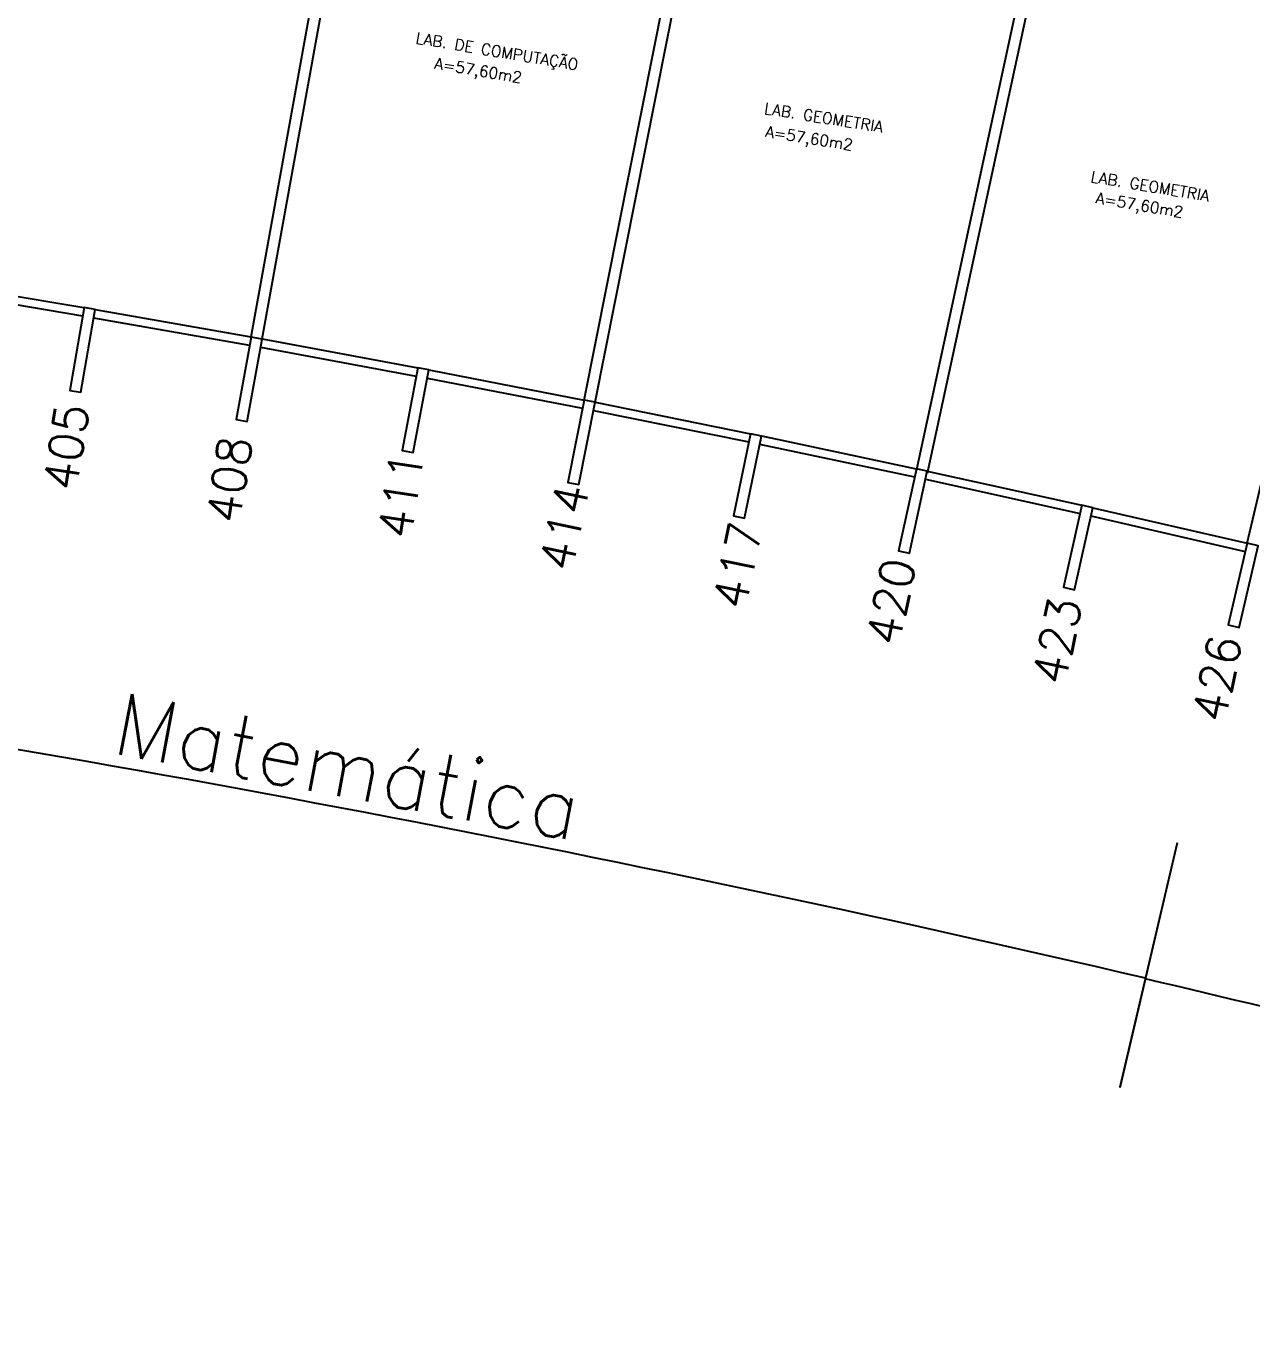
# Model space of a CAD drawing. Extents: x -152 to 150, y 325 to 437.
# Drawn here: x 59.63 to 81.53, y 332.83 to 356.26 of the extents above; entities that cross this region are included whole.
import ezdxf

# ---------------------------------------------------------------- set-up
doc = ezdxf.new("R2010")
doc.units = 0
doc.header["$LTSCALE"] = 0.01
doc.header["$MEASUREMENT"] = 0
doc.header["$PDMODE"] = 98
doc.layers.get('0').update_dxf_attribs({"linetype": 'CONTINUOUS'})
doc.layers.get('DEFPOINTS').update_dxf_attribs({"linetype": 'CONTINUOUS'})
for name, color, linetype in [('ALV', 2, 'CONTINUOUS'), ('AREA', 2, 'CONTINUOUS'), ('ESTR', 3, 'CONTINUOUS'), ('NOPILAR1', 2, 'CONTINUOUS'), ('PISO', 1, 'CONTINUOUS'), ('TEXTO', 2, 'CONTINUOUS'), ('TEXTO-CENTRO-CUSTO', 2, 'CONTINUOUS')]:
    doc.layers.add(name, color=color, linetype=linetype)
doc.styles.add('1', font='romans.shx')
doc.styles.add('NOPILAR', font='simplex.shx', dxfattribs={"height": 0.6})
doc.styles.add('UNB-100', font='simplex.shx', dxfattribs={"height": 3})
doc.dimstyles.new('1-600', dxfattribs={"dimtxt": 1.1, "dimasz": 2.5, "dimexe": 2, "dimexo": 4, "dimgap": 0.2, "dimtad": 1, "dimdec": 0, "dimzin": 4, "dimdsep": 46, "dimlunit": 6, "dimtxsty": '1', "dimblk1": 'NONE', "dimblk2": 'NONE', "dimsah": 1, "dimcen": 0, "dimclrd": 2, "dimclre": 2, "dimclrt": 2, "dimadec": 0, "dimazin": 0, "dimtfac": 1, "dimtdec": 0, "dimtmove": 2, "dimatfit": 3, "dimldrblk": 'NONE', "dimfxl": 0, "dimtolj": 1, "dimtzin": 0, "dimarcsym": 0})

# ---------------------------------------------------------------- blocks, each defined once
blk = doc.blocks.new('PILAR-SSC')
blk.add_lwpolyline([(0.003, -72.467), (0.003, -73.967), (0.203, -73.967), (0.203, -72.467)], close=True)
blk = doc.blocks.new('*D66')
at = {"layer": 'DEFPOINTS', "color": 0}
for p in [(51.887, 352.626), (51.671, 351.142), (81.449, 347.023), (81.107, 345.563), (70.052, 341.349)]:
    blk.add_point(p, dxfattribs=at)
at = {"layer": 'TEXTO-CENTRO-CUSTO', "color": 2, "lineweight": -2}
for p, q in [((51.094, 347.183), (50.447, 342.748)), ((80.195, 341.668), (79.174, 337.304))]:
    blk.add_line(p, q, dxfattribs=at)
blk.add_arc((0.901, 2.815), 345.525, 76.82927, 81.70732, dxfattribs=at)
at = {"layer": 'TEXTO-CENTRO-CUSTO', "color": 2, "insert": (65.381, 343.033), "char_height": 1.1, "attachment_point": 5, "rotation": 349.2683, "style": '1'}
blk.add_mtext('\\A1;Matemática', dxfattribs=at)
blk = doc.blocks.new('_NONE')
at = {"color": 0, "linetype": 'ByBlock'}
blk.add_circle((0, 0), 0.25, dxfattribs=at)
blk = doc.blocks.new('*D67')
at = {"layer": 'DEFPOINTS', "color": 0}
for p in [(81.449, 347.023), (81.107, 345.563), (99.036, 342.436), (98.62, 340.995), (91.114, 336.346)]:
    blk.add_point(p, dxfattribs=at)
at = {"layer": 'TEXTO-CENTRO-CUSTO', "color": 2, "lineweight": -2}
for p, q in [((80.195, 341.668), (79.172, 337.293)), ((97.511, 337.152), (96.264, 332.83))]:
    blk.add_line(p, q, dxfattribs=at)
blk.add_arc((0.367, 0.532), 347.859, 73.90244, 76.82927, dxfattribs=at)
at = {"layer": 'TEXTO-CENTRO-CUSTO', "color": 2, "insert": (88.441, 337.832), "char_height": 1.1, "attachment_point": 5, "rotation": 345.3659, "style": '1'}
blk.add_mtext('\\A1;Sala de Aula', dxfattribs=at)

msp = doc.modelspace()

# ---------------------------------------------------------------- linework, layer by layer
at = {"layer": 'ALV'}
for p, q in [((63.65, 350.706), (65.25, 359.563)), ((63.846, 350.671), (65.447, 359.527)), ((69.603, 349.58), (71.354, 358.408)), ((69.799, 349.541), (71.55, 358.369)), ((77.441, 357.148), (75.533, 348.311)), ((77.636, 357.106), (75.728, 348.266)), ((81.449, 347.023), (83.5, 355.786)), ((57.873, 351.7), (60.664, 351.232)), ((57.849, 351.552), (60.639, 351.084)), ((60.861, 351.198), (63.648, 350.707)), ((60.835, 351.05), (63.622, 350.559)), ((63.817, 350.524), (66.6, 350.009)), ((63.845, 350.671), (66.627, 350.156)), ((66.824, 350.119), (69.601, 349.58)), ((66.795, 349.972), (69.573, 349.433)), ((69.798, 349.541), (72.571, 348.979)), ((69.768, 349.394), (72.541, 348.832)), ((72.767, 348.938), (75.535, 348.352)), ((72.736, 348.792), (75.504, 348.206)), ((75.698, 348.164), (78.461, 347.554)), ((75.73, 348.31), (78.494, 347.701)), ((78.689, 347.657), (81.447, 347.024)), ((78.655, 347.51), (81.413, 346.877))]:
    msp.add_line(p, q, dxfattribs=at)
at = {"layer": 'PISO'}
msp.add_arc((0.463, 0.506), 375.744, 69.08957, 90.01793, dxfattribs=at)

# ---------------------------------------------------------------- block references
at = {"layer": 'ESTR'}
for p, rotation in [((72.943, 422.651), 350.2439024390236), ((76.534, 422.018), 349.7560975609763), ((80.12, 421.355), 349.2682926829277), ((83.7, 420.662), 348.7804878048768), ((87.274, 419.938), 348.2926829268277), ((90.842, 419.184), 347.8048780487799), ((94.403, 418.399), 347.3170731707329), ((97.958, 417.584), 346.829268292683)]:
    msp.add_blockref('PILAR-SSC', p, dxfattribs=dict(at, rotation=rotation))

# ---------------------------------------------------------------- texts
at = {"layer": 'AREA', "style": 'UNB-100'}
for rotation, p in [(350.4559, (66.915, 355.5)), (350.9805, (72.826, 354.283)), (350.571, (78.731, 353.095))]:
    msp.add_text('A=57,60m2', height=0.2, rotation=rotation, dxfattribs=at).set_placement(p)
at = {"layer": 'NOPILAR1', "style": 'NOPILAR'}
for s, rotation, p in [('405', 81.2171, (60.526, 347.935)), ('408', 81.2171, (63.44, 347.352)), ('411', 81.2171, (66.505, 347.079)), ('414', 78.2592, (69.384, 346.494)), ('417', 78.2592, (72.481, 345.814)), ('420', 78.2592, (75.218, 345.165)), ('423', 78.2592, (78.186, 344.464)), ('426', 78.2592, (81.046, 343.793))]:
    msp.add_text(s, height=0.6, rotation=rotation, dxfattribs=at).set_placement(p)
at = {"layer": 'TEXTO', "style": 'UNB-100'}
for s, rotation, p in [('LAB. DE COMPUTAÇÃO', 350.4559, (66.577, 355.956)), ('LAB. GEOMETRIA', 350.9805, (72.806, 354.694)), ('LAB. GEOMETRIA', 350.571, (78.639, 353.478))]:
    msp.add_text(s, height=0.2, rotation=rotation, dxfattribs=at).set_placement(p)

# ---------------------------------------------------------------- dimensions: what is measured, and where the dimension line sits
at = {"layer": 'TEXTO-CENTRO-CUSTO'}
for base, line1, line2, text, picture, middle in [((70.052, 341.349), ((51.671, 351.142), (51.887, 352.626)), ((81.449, 347.023), (81.107, 345.563)), 'Matemática', '*D66', (65.381, 343.033)), ((91.114, 336.346), ((81.449, 347.023), (81.107, 345.563)), ((99.036, 342.436), (98.62, 340.995)), 'Sala de Aula', '*D67', (88.441, 337.832))]:
    dim = msp.add_angular_dim_2l(base=base, line1=line1, line2=line2, text=text, dimstyle='1-600', override={"dimazin": 1}, dxfattribs=at)
    dim.commit()
    dim.dimension.update_dxf_attribs({"geometry": picture, "text_midpoint": middle})

doc.saveas('drawing.dxf')
